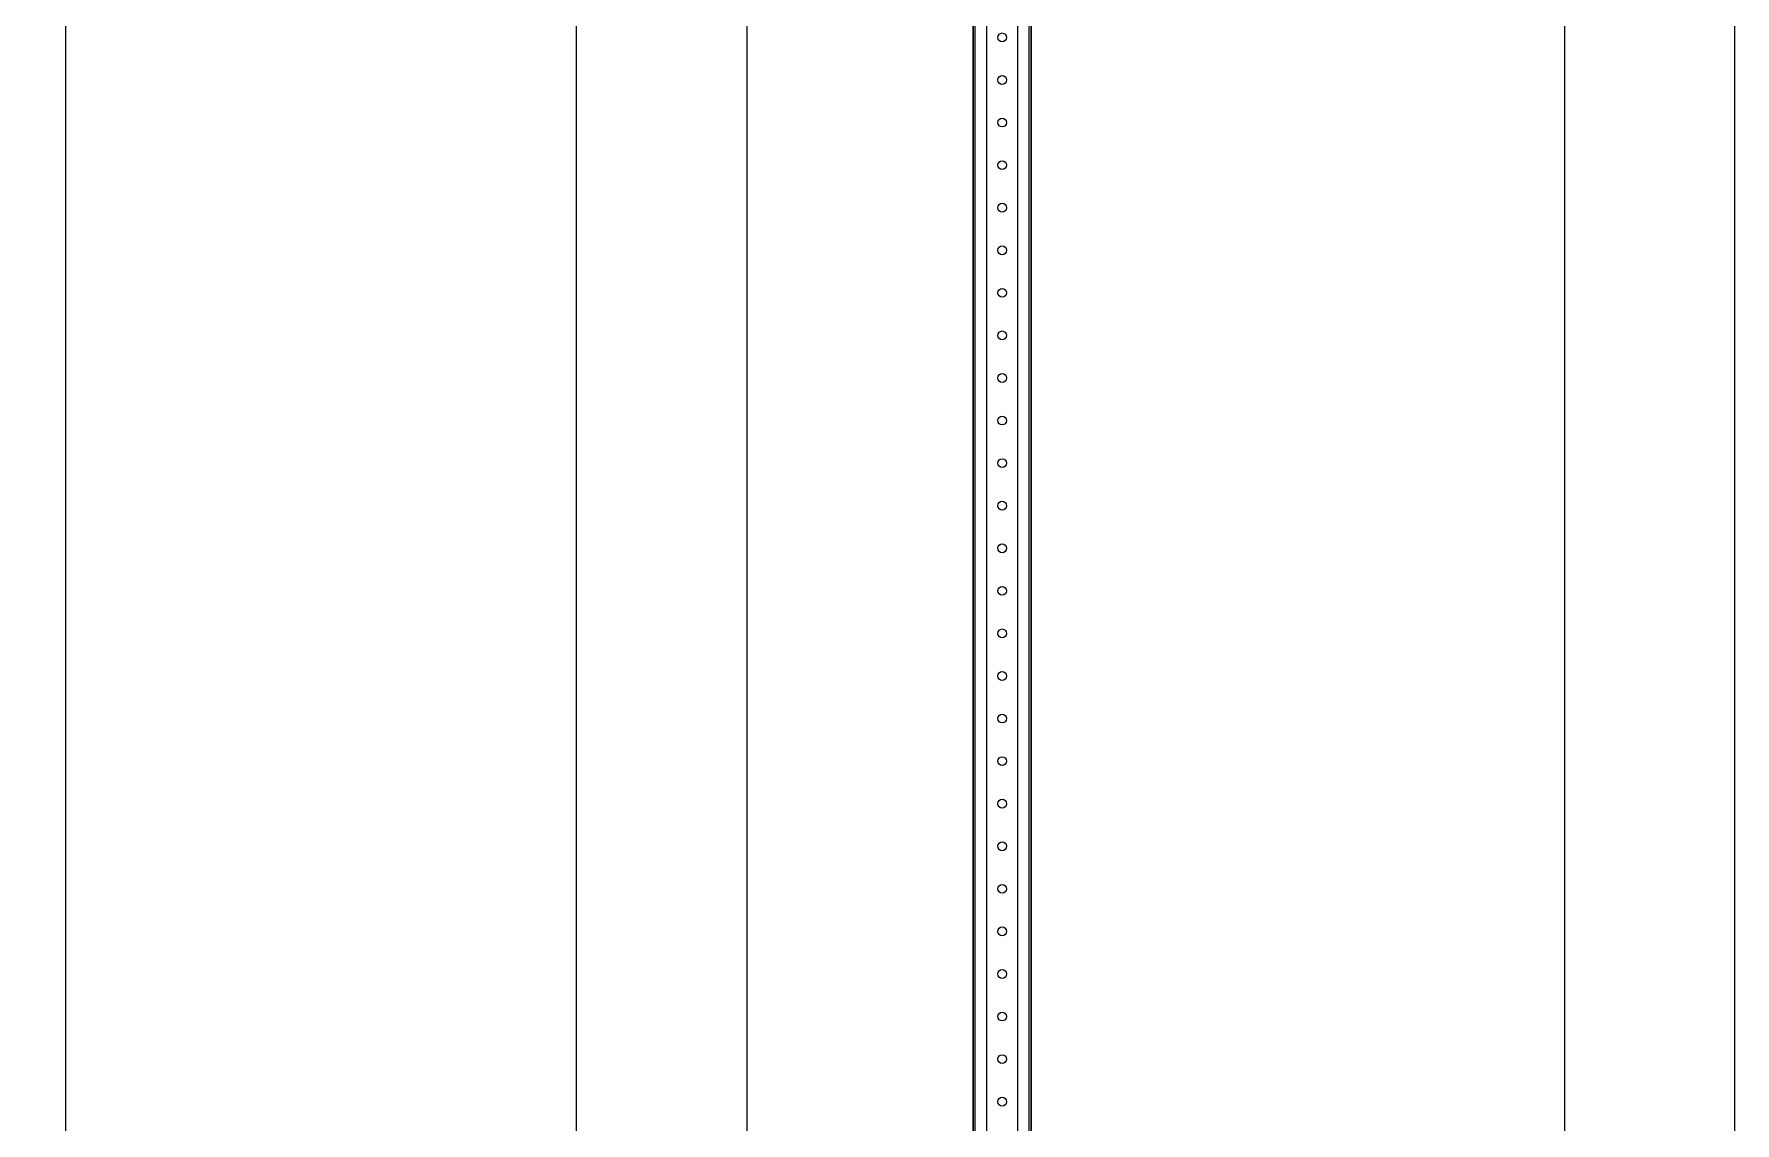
# Model space of a CAD drawing. Header units: millimetres. Extents: x -962357 to -591296, y -223672 to 59420.
# Drawn here: x -727749 to -726750, y -173981 to -173342 of the extents above; entities that cross this region are included whole.
import ezdxf

# ---------------------------------------------------------------- set-up
doc = ezdxf.new("R2010")
doc.units = ezdxf.units.MM
for name, color, linetype in [('000 - WIPEOUT', 250, 'Continuous'), ('001 - ASCESSORIES', 251, 'Continuous'), ('A11_ALU.SOLID SHEET', 2, 'Continuous')]:
    doc.layers.add(name, color=color, linetype=linetype)

# ---------------------------------------------------------------- blocks, each defined once
blk = doc.blocks.new('*U4863')
at = {"color": 3}
blk.add_wipeout([(-875, -50), (875, -50), (875, -350), (-875, -350)], dxfattribs=at).dxf.layer = '000 - WIPEOUT'
at = {"layer": 'A11_ALU.SOLID SHEET', "color": 0, "linetype": 'ByBlock'}
blk.add_lwpolyline([(-875, -350), (875, -350), (875, -50), (-875, -50)], close=True, dxfattribs=at)
blk = doc.blocks.new('*U4869')
at = {"layer": 'Defpoints'}
blk.add_point((0, 0), dxfattribs=at)
blk.add_wipeout([(875, 250), (875, 730.5), (-875, 730.5), (-875, 250)]).dxf.layer = '000 - WIPEOUT'
at = {"layer": 'A11_ALU.SOLID SHEET', "color": 0}
blk.add_lwpolyline([(875, 250), (875, 730.5), (-875, 730.5), (-875, 250)], close=True, dxfattribs=at)
at = {"layer": 'Defpoints'}
blk.add_point((0, 400), dxfattribs=at)
blk = doc.blocks.new('000 - ASSCESSORIES_FAMELINE_GALV.BRACKET_FITTING_U-PROFILE_CC-01_TOP_VIEW')
at = {"color": 6}
blk.add_wipeout([(1500, -17), (-1500, -17), (-1500, 17), (1500, 17)], dxfattribs=at).dxf.layer = '000 - WIPEOUT'
at = {"layer": '001 - ASCESSORIES', "color": 0, "linetype": 'ByBlock'}
for p, q in [((1500, 15.8), (-1500, 15.8)), ((1500, -15.8), (-1500, -15.8))]:
    blk.add_line(p, q, dxfattribs=at)
at = {"layer": '001 - ASCESSORIES', "color": 1}
blk.add_lwpolyline([(1500, 17), (1500, -17), (-1500, -17), (-1500, 17)], close=True, dxfattribs=at)
at = {"layer": '001 - ASCESSORIES', "color": 0, "linetype": 'ByBlock'}
for points in [[(-1500, 17), (-1500, 9), (1500, 9), (1500, 17)], [(-1500, -9), (-1500, -17), (1500, -17), (1500, -9)]]:
    blk.add_lwpolyline(points, close=True, dxfattribs=at)
at = {"layer": '001 - ASCESSORIES', "color": 1, "linetype": 'Continuous'}
for centre in [(250, 0), (275, 0), (300, 0), (325, 0), (350, 0), (375, 0), (400, 0), (425, 0), (450, 0), (475, 0), (500, 0), (525, 0), (550, 0), (575, 0), (600, 0), (625, 0), (650, 0), (675, 0), (700, 0), (725, 0), (750, 0), (775, 0), (800, 0), (825, 0), (850, 0), (875, 0)]:
    blk.add_circle(centre, 2.6, dxfattribs=at)
blk = doc.blocks.new('*U4907')
at = {"layer": '001 - ASCESSORIES', "color": 0, "linetype": 'ByBlock'}
blk.add_blockref('000 - ASSCESSORIES_FAMELINE_GALV.BRACKET_FITTING_U-PROFILE_CC-01_TOP_VIEW', (0, 0), dxfattribs=at)
blk = doc.blocks.new('*U4956')
blk.add_lwpolyline([(-1246.65, 550), (17930.33, 550), (17930.33, 4315), (-1246.65, 4315)], close=True)
at = {"layer": 'A11_ALU.SOLID SHEET', "color": 0, "linetype": 'ByBlock', "rotation": 90}
blk.add_blockref('*U4863', (16900, 2430.5), dxfattribs=at)
at = {"layer": 'A11_ALU.SOLID SHEET', "color": 0, "linetype": 'ByBlock', "rotation": 270}
blk.add_blockref('*U4869', (17100, 2430.5), dxfattribs=at)
at = {"layer": '001 - ASCESSORIES', "linetype": 'ByBlock', "rotation": 270}
blk.add_blockref('*U4907', (17500, 2680.5), dxfattribs=at)
blk = doc.blocks.new('*U701')
at = {"color": 3}
blk.add_wipeout([(-875, -50), (875, -50), (875, -350), (-875, -350)], dxfattribs=at).dxf.layer = '000 - WIPEOUT'
at = {"layer": 'A11_ALU.SOLID SHEET', "color": 0, "linetype": 'ByBlock'}
blk.add_lwpolyline([(-875, -350), (875, -350), (875, -50), (-875, -50)], close=True, dxfattribs=at)
blk = doc.blocks.new('*U481')
at = {"layer": 'Defpoints'}
blk.add_point((0, 0), dxfattribs=at)
blk.add_wipeout([(875, 250), (875, 730.5), (-875, 730.5), (-875, 250)]).dxf.layer = '000 - WIPEOUT'
at = {"layer": 'A11_ALU.SOLID SHEET', "color": 0}
blk.add_lwpolyline([(875, 250), (875, 730.5), (-875, 730.5), (-875, 250)], close=True, dxfattribs=at)
at = {"layer": 'Defpoints'}
blk.add_point((0, 400), dxfattribs=at)
blk = doc.blocks.new('*U521')
at = {"layer": '001 - ASCESSORIES', "color": 0, "linetype": 'ByBlock'}
blk.add_blockref('000 - ASSCESSORIES_FAMELINE_GALV.BRACKET_FITTING_U-PROFILE_CC-01_TOP_VIEW', (0, 0), dxfattribs=at)

msp = doc.modelspace()

# ---------------------------------------------------------------- block references
msp.add_blockref('*U4956', (-744680, -175774.39))

# ---------------------------------------------------------------- next in the draw order: linework, layer by layer
msp.add_lwpolyline([(-745926.65, -175224.39), (-726749.67, -175224.39), (-726749.67, -171459.39), (-745926.65, -171459.39)], close=True)

# ---------------------------------------------------------------- next in the draw order: block references
at = {"layer": 'A11_ALU.SOLID SHEET', "color": 0, "linetype": 'ByBlock', "rotation": 90}
msp.add_blockref('*U701', (-727780, -173343.89), dxfattribs=at)

# ---------------------------------------------------------------- next in the draw order: block references
at = {"layer": 'A11_ALU.SOLID SHEET', "color": 0, "linetype": 'ByBlock', "rotation": 270}
msp.add_blockref('*U481', (-727580, -173343.89), dxfattribs=at)

# ---------------------------------------------------------------- next in the draw order: block references
at = {"layer": '001 - ASCESSORIES', "linetype": 'ByBlock', "rotation": 270}
msp.add_blockref('*U521', (-727180, -173093.89), dxfattribs=at)

doc.saveas('drawing.dxf')
